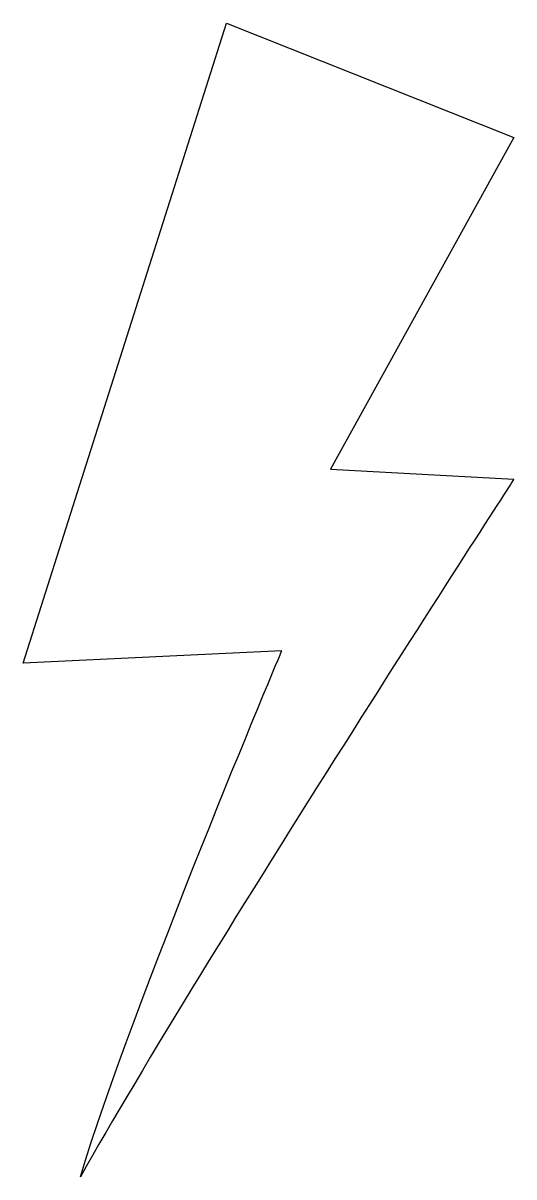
# Model space of a CAD drawing. Header units: centimetres. Extents: x -4.4 to 4.4, y -10.5 to 10.4.
import ezdxf

# ---------------------------------------------------------------- set-up
doc = ezdxf.new("R2010")
doc.units = ezdxf.units.CM
doc.header["$MEASUREMENT"] = 0
doc.layers.add('Layer 1', color=7, linetype='Continuous')

msp = doc.modelspace()

# ---------------------------------------------------------------- linework, layer by layer
at = {"layer": 'Layer 1'}
msp.add_open_spline([(1.12391, 2.3508), (1.12391, 2.3508), (4.44729, 8.37057), (4.44729, 8.37057), (4.44729, 8.37057), (4.44729, 8.37057), (-0.76074, 10.44818), (-0.76074, 10.44818), (-0.76074, 10.44818), (-0.76074, 10.44818), (-4.44729, -1.1661), (-4.44729, -1.1661), (-4.44729, -1.1661), (-4.44729, -1.1661), (0.24017, -0.94396), (0.24017, -0.94396), (0.24017, -0.94396), (0.24017, -0.94396), (-2.45043, -7.3233), (-3.41015, -10.48939), (-3.41015, -10.48939), (-1.15635, -6.47122), (4.44721, 2.17174), (4.44721, 2.17174), (4.44721, 2.17174), (4.44721, 2.17174), (1.12391, 2.3508), (1.12391, 2.3508)], degree=3, knots=[0, 0, 0, 0, 0.125, 0.125, 0.125, 0.125, 0.25, 0.25, 0.25, 0.25, 0.375, 0.375, 0.375, 0.375, 0.5, 0.5, 0.5, 0.5, 0.625, 0.625, 0.625, 0.625, 0.75, 0.75, 0.75, 0.75, 1, 1, 1, 1], dxfattribs=at)

doc.saveas('drawing.dxf')
